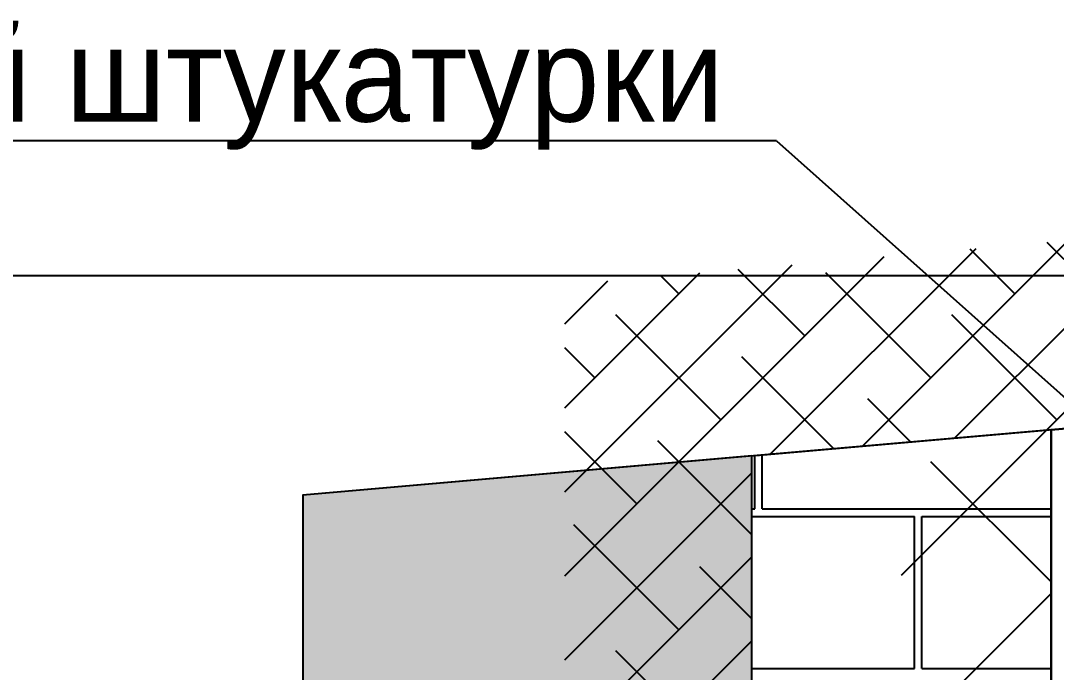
# Model space of a CAD drawing. Header units: millimetres. Extents: x -1985 to 969, y 203 to 500.
# Drawn here: x -1758.24 to -1730.56, y 424.43 to 441.86 of the extents above; entities that cross this region are included whole.
import ezdxf

# ---------------------------------------------------------------- set-up
doc = ezdxf.new("R2010")
doc.units = ezdxf.units.MM
doc.layers.add('Контур', color=252, linetype='Continuous')

msp = doc.modelspace()

# ---------------------------------------------------------------- hatches: boundary and pattern name
h = msp.add_hatch()
h.set_pattern_fill('ANSI38', color=252, style=0)
h.set_pattern_definition([(45, (-3522.112, -480.3116), (-2.245064, 2.245064), []), (135, (-3522.112, -480.3116), (-6.735192, 2.245064), [7.9375, -4.7625])])
h.paths.add_polyline_path([(-1720.702, 383.032), (-1721.688, 383.08), (-1722.665, 383.226), (-1723.592, 383.458), (-1724.524, 383.791), (-1725.432, 384.221), (-1726.287, 384.737), (-1726.971, 385.241), (-1727.773, 385.961), (-1728.504, 386.777), (-1729.022, 387.484), (-1729.541, 388.354), (-1729.936, 389.193), (-1730.232, 390.002), (-1730.525, 391.156), (-1730.702, 392.622), (-1730.702, 395.934), (-1730.702, 430.92), (-1636.702, 439.144), (-1636.702, 393.036), (-1636.747, 392.089), (-1636.92, 390.958), (-1637.135, 390.12), (-1637.455, 389.225), (-1637.852, 388.375), (-1638.368, 387.505), (-1638.984, 386.673), (-1639.631, 385.961), (-1640.423, 385.249), (-1641.189, 384.688), (-1642.258, 384.073), (-1642.856, 383.801), (-1644.03, 383.395), (-1644.836, 383.207), (-1645.717, 383.08), (-1646.702, 383.032)], flags=16)
h.paths.add_polyline_path([(-1632.702, 439.494), (-1734.702, 430.57), (-1734.702, 392.381), (-1734.465, 390.421), (-1734.059, 388.819), (-1733.631, 387.65), (-1733.076, 386.474), (-1732.362, 385.274), (-1731.615, 384.255), (-1730.607, 383.129), (-1729.499, 382.135), (-1728.511, 381.407), (-1727.325, 380.692), (-1726.056, 380.09), (-1724.753, 379.626), (-1723.448, 379.299), (-1722.083, 379.095), (-1720.801, 379.032), (-1646.603, 379.032), (-1645.332, 379.094), (-1644.095, 379.273), (-1642.92, 379.547), (-1641.37, 380.082), (-1640.427, 380.512), (-1639.005, 381.331), (-1637.899, 382.139), (-1636.806, 383.121), (-1635.889, 384.132), (-1635.031, 385.29), (-1634.312, 386.504), (-1633.752, 387.701), (-1633.307, 388.946), (-1632.996, 390.155), (-1632.761, 391.692), (-1632.702, 392.942)])
msp.add_hatch(color=252).paths.add_polyline_path([(-1738.702, 430.22), (-1750.702, 429.17), (-1750.702, 409.093), (-1738.702, 410.143)])

# ---------------------------------------------------------------- linework, layer by layer
for p, q in [((-1738.039, 438.644), (-1778.949, 438.644)), ((-1738.039, 438.644), (-1708.424, 412.237)), ((-1730.827, 430.909), (-1725.326, 436.409)), ((-1735.747, 430.478), (-1730.247, 435.979)), ((-1733.287, 430.693), (-1727.787, 436.194)), ((-1738.208, 430.263), (-1732.707, 435.763)), ((-1731.674, 434.552), (-1732.871, 435.749)), ((-1728.306, 433.43), (-1730.806, 435.93)), ((-1743.702, 427.014), (-1735.168, 435.548)), ((-1743.702, 429.259), (-1737.628, 435.333)), ((-1743.702, 431.504), (-1740.088, 435.118)), ((-1737.286, 433.43), (-1739.064, 435.207)), ((-1733.919, 432.307), (-1736.725, 435.113)), ((-1684.327, 435.032), (-1770.276, 435.032)), ((-1743.702, 433.749), (-1742.549, 434.902)), ((-1740.654, 434.552), (-1741.128, 435.027)), ((-1739.531, 431.184), (-1742.338, 433.991)), ((-1730.551, 431.184), (-1733.357, 433.991)), ((-1742.899, 432.307), (-1743.702, 433.11)), ((-1736.513, 430.411), (-1738.97, 432.868)), ((-1734.449, 430.592), (-1735.602, 431.746)), ((-1741.776, 428.939), (-1743.702, 430.865)), ((-1738.702, 428.11), (-1741.215, 430.623)), ((-1738.623, 428.802), (-1738.623, 430.227)), ((-1738.423, 428.802), (-1738.423, 430.244)), ((-1743.702, 424.769), (-1738.702, 429.769)), ((-1738.702, 428.802), (-1738.623, 428.802)), ((-1738.423, 428.802), (-1730.702, 428.802)), ((-1738.702, 428.602), (-1734.355, 428.602)), ((-1734.355, 424.535), (-1734.355, 428.602)), ((-1734.155, 428.602), (-1730.702, 428.602)), ((-1734.155, 424.535), (-1734.155, 428.602)), ((-1740.654, 425.572), (-1743.46, 428.378)), ((-1743.702, 422.523), (-1738.702, 427.523)), ((-1738.702, 425.865), (-1740.093, 427.256)), ((-1743.702, 420.278), (-1738.702, 425.278)), ((-1739.531, 422.204), (-1742.338, 425.011)), ((-1738.702, 424.535), (-1734.355, 424.535)), ((-1734.155, 424.535), (-1730.702, 424.535))]:
    msp.add_line(p, q)
for points in [[(-1628.005, 379.029), (-1738.702, 379.029), (-1738.702, 379.029), (-1738.702, 379.029), (-1738.702, 379.029), (-1738.702, 379.029), (-1738.702, 379.029), (-1738.702, 379.029), (-1738.702, 379.029), (-1738.702, 379.029), (-1738.702, 379.029), (-1738.702, 379.029), (-1738.702, 379.029), (-1738.702, 379.029), (-1738.702, 379.029), (-1738.702, 379.029), (-1738.702, 379.029), (-1738.702, 379.029), (-1738.702, 430.22), (-1628.005, 439.904)], [(-1738.702, 430.22), (-1750.702, 429.17), (-1750.702, 409.093), (-1738.702, 410.143), (-1738.702, 430.22)]]:
    msp.add_lwpolyline(points)
at = {"lineweight": 30}
msp.add_lwpolyline([(-1720.702, 383.032), (-1721.688, 383.08), (-1722.665, 383.226), (-1723.592, 383.458), (-1724.524, 383.791), (-1725.432, 384.221), (-1726.287, 384.737), (-1726.971, 385.241), (-1727.773, 385.961), (-1728.504, 386.777), (-1729.022, 387.484), (-1729.541, 388.354), (-1729.936, 389.193), (-1730.232, 390.002), (-1730.525, 391.156), (-1730.702, 392.622), (-1730.702, 395.934), (-1730.702, 430.92), (-1636.702, 439.144)], dxfattribs=at)
at = {"layer": 'Контур', "color": 250}
for p, q in [((-1730.702, 430.92), (-1636.702, 439.144)), ((-1730.702, 430.92), (-1636.702, 439.144)), ((-1730.702, 430.92), (-1750.702, 429.17)), ((-1730.702, 430.92), (-1750.702, 429.17)), ((-1730.702, 406.828), (-1730.702, 430.92)), ((-1730.702, 410.843), (-1730.702, 430.92)), ((-1730.702, 430.92), (-1730.702, 393.032))]:
    msp.add_line(p, q, dxfattribs=at)
at = {"layer": 'Контур'}
msp.add_line((-1750.702, 429.17), (-1750.702, 409.093), dxfattribs=at)

# ---------------------------------------------------------------- texts
at = {"insert": (-1739.445, 441.66), "char_height": 2.5, "width": 45, "attachment_point": 3}
msp.add_mtext('Слой штукатурки', dxfattribs=at)

doc.saveas('drawing.dxf')
